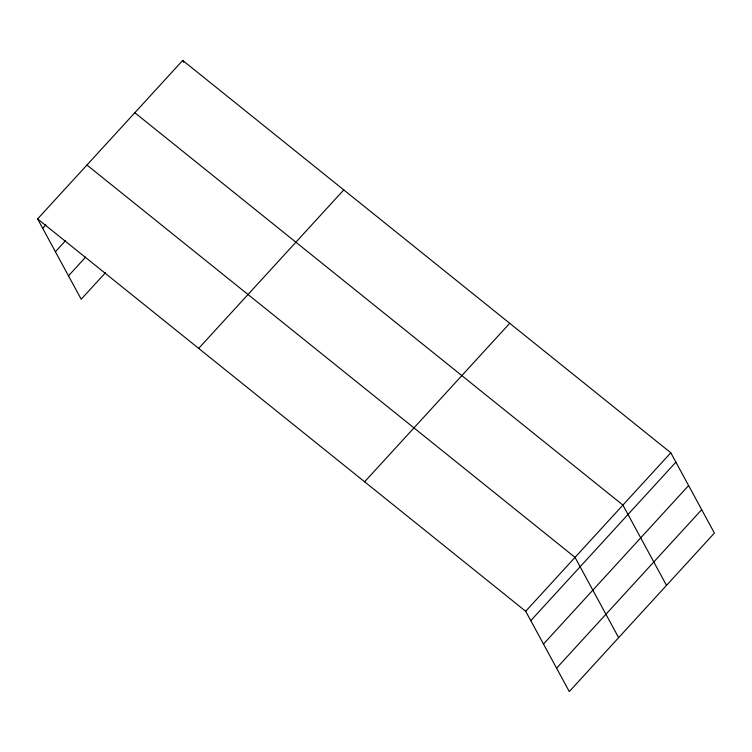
<?xml version="1.0" encoding="UTF-8"?>
<svg xmlns="http://www.w3.org/2000/svg" width="752" height="752" viewBox="0 0 752 752"><rect width="100%" height="100%" fill="white"/><g stroke="black" fill="none" stroke-linecap="round" stroke-linejoin="round"><path stroke-width="1.13" d="M37.6 218.926L182.708 60.433L670.803 452.77L714.4 533.074L569.292 691.567L525.695 611.263L37.6 218.926L81.197 299.23L105.477 272.713M42.695 228.317L45.825 224.895M55.404 251.723L65.584 240.602M68.498 275.834L85.719 257.015M198.669 348.402L343.777 189.899M364.617 481.797L509.724 323.294M525.695 611.263L670.803 452.77M530.79 620.654L675.898 462.151M543.499 644.05L688.597 485.557M556.583 668.171L701.691 509.668M134.824 112.734L622.91 505.071L666.516 585.376M86.941 165.036L575.026 557.373L618.633 637.677M182.708 60.433L183.723 62.303"/></g></svg>
